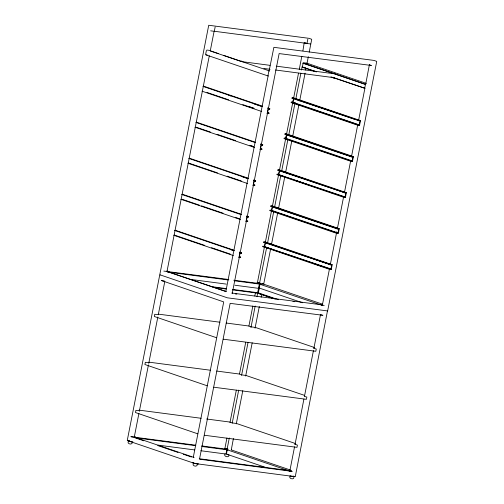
<?xml version="1.0" encoding="UTF-8"?>
<svg xmlns="http://www.w3.org/2000/svg" width="504" height="504" viewBox="0 0 504 504"><rect width="100%" height="100%" fill="white"/><g stroke="black" fill="none" stroke-linecap="round" stroke-linejoin="round"><path stroke-width="0.76" d="M138.902 413.494L134.36 436.647L134.845 437.749L135.028 436.792M304.353 396.371L306.848 397.058L306.407 399.319L213.879 387.223M313.778 348.34L316.273 349.026L315.825 351.288L223.285 339.186M167.013 270.9L167.353 272.04L167.542 271.083M320.538 314.502L320.5 315.025L320.235 314.805L320.639 314.987M127.279 440.364L159.699 275.134L160.228 274.989M128.369 441.384C126.359 444.074 133.081 445.404 132.218 442.115M205.651 54.319L206.407 50.476M139.362 411.176L148.447 364.864M148.749 363.321L157.834 317.01M158.287 314.691L164.802 281.503M209.299 55.805L166.982 271.486L228.829 279.512M210.294 50.715L214.017 31.739M175.121 230.712L175.216 230.233L234.095 250.255M182.19 194.689L182.284 194.21L241.164 214.232M189.258 158.666L189.353 158.187L248.226 178.208M196.327 122.642L196.421 122.163L255.295 142.185M203.396 86.619L203.49 86.134L262.363 106.161M214.37 30.958L215.145 26.989M135.167 436.754L134.977 437.711L134.36 436.647M167.586 271.524L167.492 272.002L167.322 271.435L167.851 271.612L163.819 271.083M268.002 75.524L268.758 71.681M193.271 457.43L223.726 301.909L161.834 280.659M225.786 291.721L268.141 75.814M268.991 71.492L273.88 47.319L374.163 60.449L376.727 61.412L327.631 310.943L227.348 297.814L159.781 274.743L208.725 25.263L309.191 38.348L311.73 39.306L309.21 52.189M193.372 463.491C191.363 466.181 198.085 467.51 197.222 464.222M199.584 458.753L230.133 303.351L322.314 315.214M239.205 256.605L240.698 257.116L240.603 257.594L238.587 257.33M240.698 257.116L239.085 256.901L239.841 253.058L241.454 253.273L241.548 252.787L239.312 252.032M245.656 221.306L247.672 221.571L247.766 221.092L246.273 220.582M246.38 216.008L248.611 216.764L248.522 217.249L246.91 217.035L246.154 220.878L247.766 221.092M253.342 184.558L254.835 185.062L254.741 185.548L252.724 185.283M254.835 185.062L253.222 184.855L253.978 181.012L255.585 181.226L255.679 180.741L253.443 179.985M259.793 149.26L261.809 149.524L261.904 149.039L260.411 148.535M261.904 149.039L260.291 148.831L261.041 144.988L262.653 145.196L262.748 144.717L260.511 143.961M266.862 113.236L268.871 113.501L268.966 113.016L267.479 112.512M268.966 113.016L267.359 112.808L268.109 108.965L269.722 109.173L269.816 108.694L267.58 107.932M331.714 265.123L263.775 242.355L263.869 241.876L265.885 242.141L332.212 264.695L331.267 269.501L329.257 269.237L262.924 246.677L263.019 246.198L330.958 268.966L331.714 265.123L265.387 242.563L264.632 246.406M269.993 210.653L270.087 210.174L271.7 210.382L338.026 232.942L338.783 229.099L270.843 206.331L270.938 205.846L272.947 206.111L339.28 228.671L338.335 233.478L336.319 233.213L269.993 210.653L272.009 210.918M345.851 193.076L277.906 170.308L278 169.823L280.016 170.087L346.349 192.648L345.404 197.448L343.388 197.184L277.061 174.63L277.156 174.151L345.095 196.919L345.851 193.076L279.518 170.516L278.769 174.359M284.13 138.606L284.224 138.127L285.831 138.335L352.164 160.896L352.92 157.053L284.974 134.285L285.069 133.799L287.085 134.064L353.411 156.624L352.472 161.425L350.456 161.16L284.13 138.606L286.14 138.871M291.199 102.583L291.287 102.098L292.9 102.312L359.232 124.872L359.982 121.029L292.043 98.261L292.137 97.776L294.153 98.041L360.48 120.601L359.541 125.402L357.525 125.137L291.199 102.583L293.208 102.847M224.979 448.018L226.945 437.989M229.975 422.547L236.338 390.134M239.513 373.924L245.725 342.279M248.907 326.069L252.844 305.997M254.81 295.968L255.415 292.881M257.487 282.309L298.513 73.206M299.269 69.35L301.846 56.227M302.904 50.828L304.227 42.607L306.413 43.369M271.7 210.382L272.45 206.539M285.831 138.335L286.587 134.492M292.9 102.312L293.656 98.469L355.515 119.505M286.278 138.184L286.549 136.811M226.101 453.619L227.046 448.818M257.481 293.674L258.42 288.874M258.609 287.91L259.554 283.109M201.77 445.933L227.083 449.259L229.301 437.976M232.18 423.31L238.688 390.121M241.567 375.455L248.075 342.266M250.954 327.6L255.194 305.985M257.015 296.724L257.67 292.717L258.338 292.856L258.155 293.328L272.053 297.952M324.198 305.607L321.546 304.706L322.352 304.807L321.854 305.235L259.365 284.067L266.66 247.558M267.567 242.928L273.773 211.283M274.686 206.646L280.741 175.77M281.654 171.139L287.86 139.488M288.767 134.858L295.13 102.438M295.735 99.351L300.888 73.105M301.493 70.018L302.098 66.925L316.449 71.807M226.428 454.06L227.26 449.833M258.899 288.54L258.073 292.767L278.447 299.697M258.936 288.351L259.768 284.124L263.586 283.639M302.362 67.019L303.118 63.176M307.049 43.13L307.831 39.161M259.094 289.012L258.243 293.341L275.373 299.162M228.929 454.81C229.704 458.193 222.863 456.674 225.061 453.833M233.409 438.543L231.292 449.833M236.288 423.877L242.796 390.688M245.675 376.022L252.189 342.833M255.062 328.167L259.302 306.552M261.122 297.291L261.727 294.204M263.8 283.639L270.61 248.938M271.517 244.314L277.717 212.701M278.624 208.07L284.678 177.232M285.585 172.601L291.784 140.988M292.692 136.363L298.897 104.75M299.653 100.895L305.096 73.13M305.701 70.05L306.004 68.506M307.005 63.41L308.328 56.681M289.529 469.986L289.655 470.919L289.202 470.982L289.391 470.024M321.905 304.315L321.716 305.273L322.711 304.416L322.516 304.907M321.854 305.235L322.043 304.277M364.713 88.225L365.463 84.382M329.257 269.237L329.351 268.752L263.019 246.198M330.101 264.909L330.196 264.43L263.869 241.876M336.319 233.213L336.414 232.728L270.087 210.174M338.783 229.099L337.17 228.885L337.264 228.407L270.938 205.846M343.388 197.184L343.482 196.705L277.156 174.151M344.238 192.862L344.333 192.383L278 169.823M350.456 161.16L350.551 160.681L352.164 160.896M352.92 157.053L351.307 156.838L351.401 156.36L285.069 133.799M357.525 125.137L357.62 124.658L291.287 102.098M358.376 120.815L358.47 120.336L292.137 97.776M289.876 470.673L294.557 446.815M295.01 444.503L303.918 399.099M304.523 396.018L313.431 350.614M313.885 348.302L320.525 314.439M322.384 304.964L329.49 268.758M330.397 264.14L336.741 231.79M337.497 227.934L343.545 197.127M344.446 192.503L350.645 160.921M351.553 156.297L357.745 124.721M358.653 120.097L364.852 88.515M365.696 84.193L369.363 64.814M290.077 476.192C288.067 478.882 294.796 480.211 293.933 476.916M295.3 476.501L327.455 310.993M289.34 470.944L289.491 470.471L290.008 470.616M289.202 470.982L290.197 470.131M192.975 462.918L197.757 463.882M333.308 73.678L333.661 73.389A2.463 1.386 -82.5 0 1 334.99 73.842L335.185 74.315M334.517 77.717L334.171 78.007A2.463 1.386 -82.5 0 1 332.842 77.559L332.753 77.358M257.62 293.637L258.647 293.391M198.538 464.008L197.423 463.649M291.218 476.179L290.084 475.808M129.062 440.817L127.978 440.811L129.9 441.403M214.439 31.273L306.312 43.338M210.672 30.839L214.005 31.273M307.276 43.52L310.609 43.961M206.905 50.047L210.13 50.469M303.616 62.748L306.835 63.17M205.96 54.854L207.251 55.024M302.671 67.549L305.248 67.889M242.014 61.658L270.043 65.344M276.274 66.156L333.887 73.723M263.838 68.468L270.068 69.287M275.518 69.999L333.131 77.566M292.043 98.261L293.12 98.4M267.8 108.429L269.816 108.694M358.47 120.336L360.48 120.601M357.62 124.658L359.232 124.872M260.732 144.453L262.748 144.717M351.401 156.36L353.411 156.624M277.906 170.308L278.983 170.447M277.061 174.63L279.077 174.894M253.663 180.476L255.679 180.741M344.333 192.383L346.349 192.648M343.482 196.705L345.095 196.919M246.601 216.499L248.611 216.764M337.264 228.407L339.28 228.671M336.414 232.728L338.026 232.942M263.775 242.355L264.846 242.493M262.924 246.677L264.94 246.941M239.532 252.523L241.548 252.787M330.196 264.43L332.212 264.695M329.351 268.752L330.958 268.966M233.768 280.211L259.598 283.55L257.261 282.757M261.677 283.878L263.812 284.161M168.267 272.11L228.224 279.978M234.448 280.797L259.768 284.124M190.512 279.405L226.328 284.111M234.896 285.233L258.25 288.301M211.73 286.682L226.523 288.622M232.754 289.441L258.476 292.818M161.349 280.558L162.767 280.747M213.709 287.381L226.164 289.012M232.394 289.832L257.714 293.158M161.935 280.69L164.518 281.03M260.581 293.643L255.893 292.622M231.758 293.026L322.075 304.882M235.292 293.927L236.849 294.128M292.906 301.493L294.462 301.694M158.71 314.175L219.971 322.22M226.17 323.033L248.661 325.987L251.099 326.812M158.634 314.716L154.753 314.263L154.319 316.481L216.619 337.756M251.716 326.939L255.358 327.424L314.553 347.552M149.285 362.206L210.546 370.251M216.745 371.064L239.236 374.018L241.674 374.844M149.209 362.748L145.335 362.294L144.894 364.512L207.194 385.787M242.292 374.976L245.933 375.455L304.391 395.331M139.085 410.136L201.121 418.282M206.552 418.994L229.811 422.05L232.249 422.875M139.784 410.779L135.91 410.325L135.469 412.543L197.77 433.824M232.867 423.007L236.508 423.486L295.703 443.614M204.454 435.254L296.982 447.35L297.423 445.089L294.89 444.219M130.725 436.659L134.266 437.126L194.116 457.481M195.804 445.208L131.311 436.792M135.759 437.819L195.709 445.687M201.94 446.506L227.663 449.883M129.786 440.937L127.543 440.641L194.84 463.522L294.947 476.671L293.108 476.041M158.004 445.114L194.594 449.921M200.825 450.74L225.742 454.01M131.739 441.724L132.867 441.869M291.129 470.686L289.031 470.415L291.684 471.316L199.666 459.226M199.244 458.734L289.964 470.648L292.301 471.442M193.511 462.848L192.352 462.685M131.179 441.649L130 441.479M226.706 454.192L228.425 454.419M291.614 476.204L294.771 476.645M259.579 283.588L259.195 283.5L259.673 283.594L259.692 283.072L260.36 283.216L260.146 283.695L260.53 283.784L260.051 283.689L259.276 288.055L302.476 302.747M305.651 43.029L306.93 43.464M369.293 64.758L371.416 65.476L279.134 53.581L232.218 293.511M306.93 63.195L366.326 83.399M333.509 73.515L302.854 63.088L365.728 84.47L335.072 74.044M334.316 77.887L364.978 88.313L330.945 76.866M316.178 71.845L302.098 66.925M210.25 50.81L218.371 53.575M223.537 55.333L269.3 70.894M210.439 51.005L240.83 61.343M205.852 54.816L268.216 76.028M311.844 109.179L320.04 111.97M342.399 119.574L359.541 125.402M202.961 86.379L262.584 106.659M228.734 95.237L230.971 95.993M254.073 103.855L260.776 106.136M268.229 108.669L269.722 109.173M248.724 106.47L253.94 108.247M207.018 92.459L228.627 99.811M242.789 104.624L253.966 108.429M267.385 112.99L268.871 113.501M202.022 91.18L261.645 111.46M284.974 134.285L351.307 156.838M284.224 138.127L352.472 161.425M195.898 122.403L255.515 142.682M261.166 144.692L262.653 145.196M249.858 145.284L253.581 146.551M196.22 127.216L210.382 132.035M217.092 134.316L235.721 140.648M251.37 145.971L253.607 146.733M260.316 149.014L261.809 149.524M194.953 127.203L254.577 147.483M279.821 175.146L283.544 176.413M296.213 180.722L308.889 185.031M330.498 192.383L332.734 193.145M341.68 196.182L345.404 197.448M188.83 158.426L248.447 178.706M241.429 176.406L246.645 178.183M254.098 180.716L255.585 181.226M188.408 162.987L217.476 172.872M227.165 176.167L241.322 180.986M187.885 163.227L247.508 183.506M270.843 206.331L337.17 228.885M181.761 194.45L241.384 214.729M182.089 199.263L199.231 205.097M201.461 205.852L223.077 213.205M235.746 217.514L239.476 218.78M246.179 221.061L247.672 221.571M180.816 199.256L240.439 219.53M265.684 247.193L272.393 249.474M280.589 252.265L296.239 257.588M314.874 263.926L321.584 266.207M329.78 268.991L331.267 269.501M174.693 230.473L234.316 250.753M230.271 249.467L232.508 250.23M239.961 252.762L241.454 253.273M174.277 235.034L204.832 245.429M211.535 247.71L230.171 254.048M173.748 235.28L233.371 255.553M263.857 284.237L322.692 304.246M257.569 282.347L260.221 283.254M257.072 282.776L259.724 283.676M320.897 314.729L322.925 315.334M167.448 271.562L226.29 291.57M167.044 271.511L225.887 291.52M231.342 449.946L290.184 469.961M224.752 448.466L227.083 449.259M224.564 448.484L227.216 449.385M226.989 449.738L289.869 471.127M226.976 454.268L266.452 467.693M135.589 438.007L143.779 440.792M157.928 445.605L178.038 452.441M183.254 454.217L191.444 457.002M240.975 61.217A2.463 1.386 -82.5 0 1 242.304 61.671M227.178 448.781L227.165 449.303L226.68 449.209L227.065 449.297L226.857 449.776L227.524 449.921L227.537 449.398L228.022 449.492L227.638 449.404L227.846 448.925L227.178 448.781"/></g></svg>
